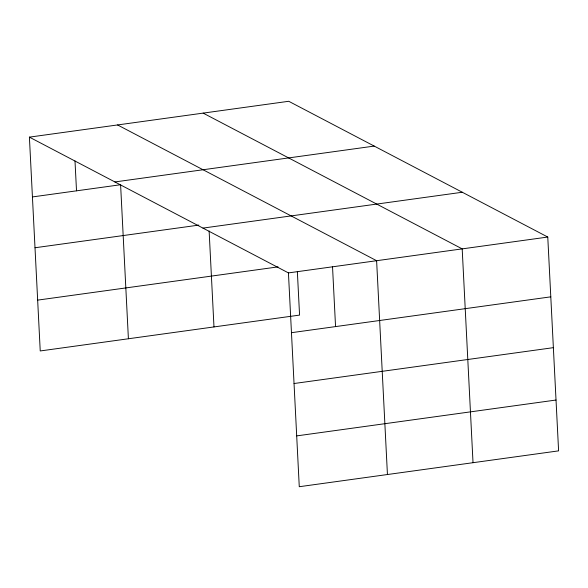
<?xml version="1.0" encoding="UTF-8"?>
<svg xmlns="http://www.w3.org/2000/svg" width="588" height="588" viewBox="0 0 588 588"><rect width="100%" height="100%" fill="white"/><g stroke="black" fill="none" stroke-linecap="round" stroke-linejoin="round"><path stroke-width="0.88" d="M29.4 137.136L288.73 101.283L547.766 237.045L558.6 450.864L299.27 486.717L288.436 272.906L29.4 137.136L40.234 350.955L299.564 315.094L297.352 271.524M114.881 181.942L374.211 146.089M32.428 196.929L120.599 184.735L128.404 338.761M35.001 247.754L198.847 225.101M202.956 228.1L462.286 192.247M37.654 300.123L278.065 266.879M288.436 272.906L547.766 237.045M291.464 332.69L550.794 296.837M294.044 383.523L553.374 347.662M296.697 435.892L556.028 400.031M203.154 113.117L462.19 248.878L473.024 462.69M117.571 124.95L376.614 260.712L387.441 474.523M332.529 266.812L335.557 326.597M209.122 230.952L213.981 326.928M74.999 160.936L76.513 190.828"/></g></svg>
